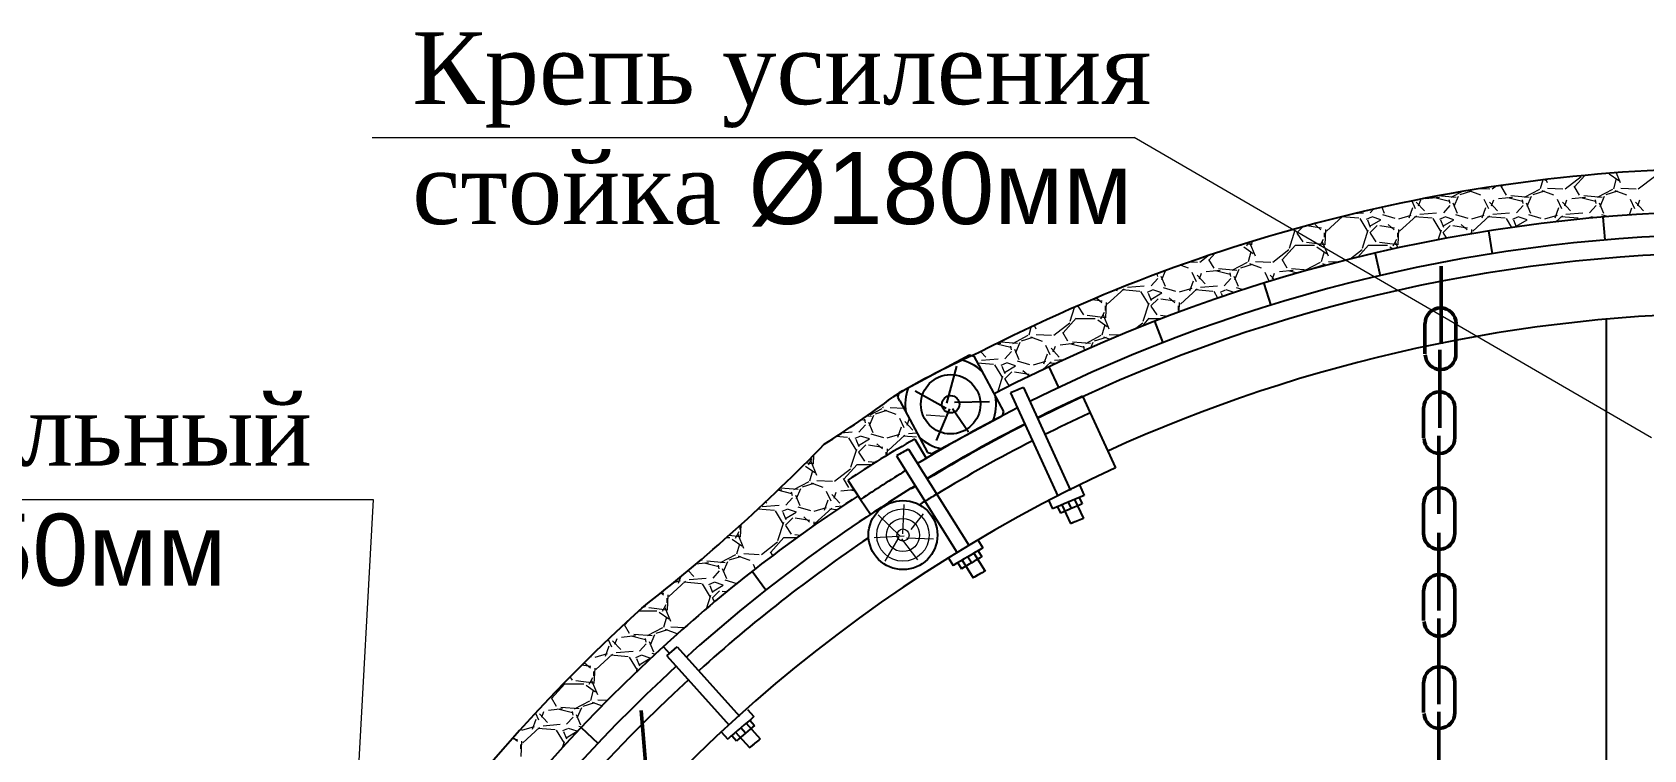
# Model space of a CAD drawing. Header units: millimetres. Extents: x -46762 to 161452, y -66984 to 31524.
# Drawn here: x -25213 to -22412, y 14333 to 15580 of the extents above; entities that cross this region are included whole.
import ezdxf

# ---------------------------------------------------------------- set-up
doc = ezdxf.new("R2010")
doc.units = ezdxf.units.MM
doc.header["$LTSCALE"] = 0.5
doc.styles.get("Standard").update_dxf_attribs({"font": 'TIMES.TTF'})

# ---------------------------------------------------------------- blocks, each defined once
blk = doc.blocks.new('A$C178A21B8')
at = {"ltscale": 0.05}
for p, q in [((0, 2.289), (0.111, 2.4)), ((0, 2.151), (0, 2.289)), ((0.249, 2.4), (0.111, 2.4)), ((0.249, 2.4), (2.889, 2.4)), ((1.402, 1.298), (2.314, 2.262)), ((2.889, 2.4), (3, 2.289)), ((3, 2.289), (3, 0.111)), ((0, 2.151), (0, 0.111)), ((1.292, 1.146), (0.633, 2.19)), ((1.653, 1.2), (2.736, 0.65)), ((1.39, 1.085), (0.465, 0.332)), ((1.484, 1.039), (1.597, 0.063)), ((0, 0.111), (0.111, 0)), ((0.111, 0), (2.889, 0)), ((3, 0.111), (2.889, 0))]:
    blk.add_line(p, q, dxfattribs=at)
for radius in [1.032, 0.302]:
    blk.add_circle((1.5, 1.2), radius, dxfattribs=at)
for start, end in [(130.5737, 161.7068), (18.2932, 49.4263), (198.2932, 229.4263), (310.5737, 341.7068)]:
    blk.add_arc((1.5, 1.2), 1.58, start, end, dxfattribs=at)

msp = doc.modelspace()

# ---------------------------------------------------------------- linework, layer by layer
at = {"lineweight": 15, "ltscale": 2}
for p, q in [((-24622, 15396.7), (-23297.63, 15396.7)), ((-26668.19, 14767.72), (-24620.39, 14767.72)), ((-24620.39, 14767.72), (-24732.37, 12704.88))]:
    msp.add_line(p, q, dxfattribs=at)
at = {"lineweight": 15, "ltscale": 0.05}
msp.add_line((-22398.42, 14874.8), (-23297.63, 15396.7), dxfattribs=at)
at = {"lineweight": 9, "ltscale": 2}
for p, q in [((-22587.24, 15323.31), (-22591.74, 15307.58)), ((-22584.28, 15323.66), (-22582.44, 15322.39)), ((-22581.91, 15323.95), (-22579.64, 15318.55)), ((-22548.43, 15307.45), (-22520.49, 15329.04)), ((-22532.17, 15311.23), (-22514.26, 15331.13)), ((-22471.94, 15333.82), (-22455.43, 15322.39)), ((-22459.66, 15325.36), (-22464.74, 15307.58)), ((-22459.88, 15335.74), (-22452.65, 15318.58)), ((-22421.42, 15307.46), (-22393.48, 15329.05)), ((-22738.16, 15292.89), (-22769.87, 15295.42)), ((-22738.16, 15292.89), (-22769.87, 15295.42)), ((-22726.91, 15303.07), (-22746.96, 15292.56)), ((-22741.47, 15277.28), (-22733.85, 15295.06)), ((-22731.27, 15297.65), (-22710.95, 15304)), ((-22716.05, 15304.76), (-22695.73, 15297.14)), ((-22695.84, 15308.17), (-22679.3, 15307.39)), ((-22675.44, 15307.45), (-22669.18, 15312.28)), ((-22650.72, 15296.89), (-22659.61, 15312.13)), ((-22659.17, 15311.23), (-22656.56, 15314.14)), ((-22611.15, 15292.89), (-22642.9, 15295.43)), ((-22611.15, 15292.89), (-22642.9, 15295.43)), ((-22593.27, 15306.54), (-22619.94, 15292.57)), ((-22614.48, 15277.27), (-22606.86, 15295.05)), ((-22604.27, 15297.65), (-22583.95, 15304)), ((-22589.06, 15304.76), (-22568.74, 15297.14)), ((-22578.97, 15308.66), (-22552.3, 15307.39)), ((-22523.72, 15296.89), (-22532.61, 15312.13)), ((-22484.15, 15292.89), (-22515.9, 15295.43)), ((-22484.15, 15292.89), (-22515.9, 15295.43)), ((-22466.25, 15306.55), (-22492.92, 15292.58)), ((-22487.48, 15277.26), (-22479.87, 15295.04)), ((-22477.28, 15297.65), (-22456.96, 15304)), ((-22462.06, 15304.77), (-22441.74, 15297.15)), ((-22451.97, 15308.66), (-22425.3, 15307.39)), ((-22899.02, 15265.62), (-22917.4, 15264.02)), ((-22881.42, 15272.43), (-22887.18, 15266.03)), ((-22867.32, 15275.59), (-22862.94, 15265.38)), ((-22819.67, 15257.21), (-22813.32, 15274.99)), ((-22815.05, 15286.66), (-22808.97, 15273.48)), ((-22793.25, 15269.4), (-22807.22, 15284.64)), ((-22803.24, 15278.17), (-22799.43, 15288.33)), ((-22772.01, 15265.62), (-22801.22, 15263.08)), ((-22767.02, 15292.78), (-22791.15, 15290.24)), ((-22749.73, 15285.84), (-22775.13, 15292.19)), ((-22748.75, 15278.72), (-22760.18, 15266.02)), ((-22748.66, 15282.12), (-22749.93, 15288.47)), ((-22743.57, 15283.17), (-22735.95, 15265.39)), ((-22692.68, 15257.19), (-22686.33, 15274.97)), ((-22689.58, 15289.98), (-22681.96, 15273.47)), ((-22666.26, 15269.41), (-22680.23, 15284.65)), ((-22676.25, 15278.16), (-22672.44, 15288.32)), ((-22645.01, 15265.62), (-22674.22, 15263.08)), ((-22640.03, 15292.78), (-22664.16, 15290.24)), ((-22622.73, 15285.84), (-22648.13, 15292.19)), ((-22621.76, 15278.72), (-22633.19, 15266.02)), ((-22621.66, 15282.13), (-22622.93, 15288.48)), ((-22616.57, 15283.18), (-22608.95, 15265.4)), ((-22565.69, 15257.17), (-22559.34, 15274.95)), ((-22562.57, 15289.96), (-22554.95, 15273.45)), ((-22539.27, 15269.42), (-22553.24, 15284.66)), ((-22549.25, 15278.16), (-22545.44, 15288.32)), ((-22518, 15265.62), (-22547.21, 15263.08)), ((-22513.03, 15292.78), (-22537.16, 15290.24)), ((-22495.73, 15285.84), (-22521.13, 15292.19)), ((-22494.77, 15278.71), (-22506.2, 15266.01)), ((-22494.66, 15282.14), (-22495.93, 15288.49)), ((-22489.58, 15283.2), (-22481.96, 15265.42)), ((-22436.89, 15262.2), (-22432.35, 15274.93)), ((-22435.57, 15289.94), (-22427.95, 15273.43)), ((-22412.28, 15269.43), (-22426.25, 15284.67)), ((-22422.25, 15278.15), (-22418.44, 15288.31)), ((-23004.2, 15241.73), (-23014.85, 15231.08)), ((-22972.07, 15239.3), (-22997.47, 15243.11)), ((-22972.93, 15236.67), (-22983.09, 15245.56)), ((-22935.41, 15259.63), (-22963.29, 15234.18)), ((-22906.83, 15256.45), (-22937.31, 15258.99)), ((-22890.78, 15233.15), (-22904.75, 15256.01)), ((-22885.32, 15258.45), (-22894.21, 15254.64)), ((-22892.32, 15253.54), (-22887.24, 15240.84)), ((-22887.85, 15242.55), (-22868.8, 15253.98)), ((-22875.15, 15243.78), (-22887.85, 15231.08)), ((-22868.74, 15253.99), (-22883.98, 15259.07)), ((-22845.07, 15239.29), (-22870.47, 15243.1)), ((-22866.13, 15262.96), (-22844.54, 15256.61)), ((-22845.95, 15236.68), (-22856.11, 15245.57)), ((-22837.63, 15255.73), (-22816.04, 15262.08)), ((-22807.05, 15260.88), (-22836.26, 15234.21)), ((-22779.83, 15256.45), (-22810.31, 15258.99)), ((-22763.78, 15233.15), (-22777.75, 15256.01)), ((-22758.31, 15258.46), (-22767.2, 15254.65)), ((-22765.32, 15253.53), (-22760.24, 15240.83)), ((-22760.85, 15242.55), (-22741.8, 15253.98)), ((-22748.15, 15243.78), (-22760.85, 15231.08)), ((-22741.74, 15253.99), (-22756.98, 15259.07)), ((-22718.06, 15239.29), (-22743.46, 15243.1)), ((-22739.14, 15262.96), (-22717.55, 15256.61)), ((-22718.96, 15236.69), (-22729.12, 15245.58)), ((-22710.63, 15255.73), (-22689.04, 15262.08)), ((-22680.02, 15260.9), (-22709.23, 15234.23)), ((-22652.83, 15256.45), (-22683.31, 15258.99)), ((-22641.3, 15240.56), (-22650.75, 15256.01)), ((-22631.3, 15258.46), (-22640.19, 15254.65)), ((-22638.31, 15253.53), (-22633.57, 15241.65)), ((-22633.85, 15242.55), (-22614.8, 15253.98)), ((-22614.74, 15253.99), (-22629.98, 15259.07)), ((-22621.15, 15243.78), (-22621.62, 15243.3)), ((-22612.14, 15262.96), (-22590.55, 15256.61)), ((-22583.64, 15255.73), (-22562.05, 15262.08)), ((-22552.99, 15260.93), (-22564.44, 15250.47)), ((-22525.83, 15256.45), (-22556.31, 15258.99)), ((-22523.08, 15254.92), (-22523.74, 15256.01)), ((-22504.3, 15258.47), (-22509.47, 15256.25)), ((-22497.77, 15257.34), (-22502.98, 15259.07)), ((-22485.15, 15262.96), (-22473.23, 15259.46)), ((-23113.45, 15209.51), (-23111.34, 15209.51)), ((-23104.06, 15212.46), (-23093.32, 15211.18)), ((-23101.68, 15208.66), (-23098.63, 15214.16)), ((-23097.33, 15214.56), (-23087.58, 15191.42)), ((-23093.2, 15215.84), (-23093.46, 15210.4)), ((-23040.17, 15184.23), (-23017.31, 15209.63)), ((-23027.81, 15204.81), (-23017.65, 15236.56)), ((-23017.78, 15233.15), (-23020.3, 15237.27)), ((-23017.36, 15209.51), (-22984.34, 15209.51)), ((-23014.65, 15230.82), (-23004.49, 15215.58)), ((-22998.06, 15214.98), (-22966.31, 15211.17)), ((-22974.69, 15208.64), (-22968.34, 15220.07)), ((-22970.76, 15215.58), (-22960.6, 15191.45)), ((-22966.56, 15223.48), (-22966.56, 15231.1)), ((-22965.19, 15237.09), (-22966.46, 15210.42)), ((-22908.97, 15188.9), (-22890.31, 15209.63)), ((-22900.81, 15204.82), (-22890.65, 15236.57)), ((-22890.36, 15209.51), (-22857.34, 15209.51)), ((-22887.65, 15230.82), (-22877.49, 15215.58)), ((-22871.06, 15214.98), (-22839.31, 15211.17)), ((-22847.71, 15208.61), (-22841.36, 15220.04)), ((-22843.77, 15215.61), (-22839.28, 15204.96)), ((-22839.56, 15223.48), (-22839.56, 15231.1)), ((-22838.19, 15237.11), (-22839.46, 15210.44)), ((-22769.19, 15219.24), (-22763.64, 15236.59)), ((-22760.65, 15230.82), (-22754.73, 15221.95)), ((-22712.56, 15229.43), (-22712.56, 15231.1)), ((-22711.19, 15237.13), (-22711.55, 15229.6)), ((-23183.46, 15180.43), (-23169.68, 15191.08)), ((-23158.71, 15169.87), (-23167.6, 15185.11)), ((-23167.17, 15184.23), (-23157.23, 15195.27)), ((-23107, 15206.85), (-23090.49, 15195.42)), ((-23094.66, 15198.35), (-23099.74, 15180.57)), ((-23086.94, 15181.65), (-23060.27, 15180.38)), ((-23056.45, 15180.44), (-23028.51, 15202.03)), ((-23031.72, 15169.88), (-23040.61, 15185.12)), ((-22979.99, 15206.84), (-22963.48, 15195.41)), ((-22967.66, 15198.35), (-22972.74, 15180.57)), ((-22959.94, 15181.65), (-22941.43, 15180.77)), ((-22922.97, 15185.44), (-22901.5, 15202.03)), ((-22852.98, 15206.84), (-22847.63, 15203.13)), ((-23257.72, 15158.84), (-23258.96, 15159.15)), ((-23256.65, 15155.08), (-23257.57, 15159.67)), ((-23251.54, 15156.12), (-23243.92, 15138.34)), ((-23249.45, 15150.33), (-23243.14, 15165.05)), ((-23216.25, 15174.84), (-23203.7, 15170.13)), ((-23199.04, 15180.95), (-23187.27, 15180.38)), ((-23197.62, 15163.05), (-23190, 15146.54)), ((-23174.21, 15142.35), (-23188.18, 15157.59)), ((-23184.24, 15151.19), (-23180.43, 15161.35)), ((-23148.06, 15165.78), (-23172.19, 15163.24)), ((-23130.72, 15158.84), (-23156.12, 15165.19)), ((-23119.21, 15165.89), (-23150.96, 15168.43)), ((-23119.21, 15165.89), (-23150.96, 15168.43)), ((-23129.65, 15155.09), (-23130.92, 15161.44)), ((-23101.31, 15179.52), (-23127.98, 15165.55)), ((-23124.55, 15156.13), (-23116.93, 15138.35)), ((-23122.46, 15150.31), (-23114.84, 15168.09)), ((-23112.27, 15170.65), (-23091.95, 15177)), ((-23097.02, 15177.75), (-23076.7, 15170.13)), ((-23070.61, 15163.04), (-23063.04, 15146.64)), ((-23053.73, 15149.46), (-23061.19, 15157.6)), ((-23057.24, 15151.18), (-23053.43, 15161.34)), ((-23021.07, 15165.78), (-23045.2, 15163.24)), ((-23013.45, 15161.27), (-23029.12, 15165.19)), ((-22995.98, 15166.19), (-23023.95, 15168.43)), ((-22995.98, 15166.19), (-23023.95, 15168.43)), ((-22974.29, 15179.53), (-23000.96, 15165.56)), ((-22985.27, 15170.65), (-22964.95, 15177)), ((-22970.03, 15177.75), (-22963.05, 15175.14)), ((-23315.14, 15133.8), (-23344.35, 15107.13)), ((-23327.64, 15130.29), (-23326.8, 15132.64)), ((-23287.82, 15129.45), (-23318.3, 15131.99)), ((-23279.96, 15138.63), (-23309.17, 15136.09)), ((-23301.19, 15142.33), (-23301.56, 15142.73)), ((-23271.79, 15106.16), (-23285.76, 15129.02)), ((-23266.33, 15131.45), (-23275.22, 15127.64)), ((-23273.32, 15126.55), (-23268.24, 15113.85)), ((-23268.85, 15115.55), (-23249.8, 15126.98)), ((-23256.73, 15151.74), (-23268.16, 15139.04)), ((-23249.74, 15126.99), (-23264.98, 15132.07)), ((-23247.09, 15135.95), (-23225.5, 15129.6)), ((-23218.63, 15128.73), (-23197.04, 15135.08)), ((-23188.11, 15133.82), (-23217.32, 15107.15)), ((-23200.65, 15130.27), (-23194.3, 15148.05)), ((-23160.82, 15129.45), (-23191.3, 15131.99)), ((-23152.95, 15138.63), (-23182.16, 15136.09)), ((-23151.96, 15117.89), (-23158.76, 15129.02)), ((-23139.32, 15131.46), (-23148.21, 15127.65)), ((-23146.32, 15126.55), (-23143.95, 15120.61)), ((-23129.74, 15151.74), (-23141.17, 15139.04)), ((-23123.8, 15127.35), (-23137.98, 15132.07)), ((-23120.1, 15135.95), (-23108.19, 15132.45)), ((-23068.39, 15145), (-23067.31, 15148.03)), ((-23408.82, 15077.77), (-23401.32, 15101.2)), ((-23395.58, 15103.72), (-23385.49, 15088.59)), ((-23353.1, 15112.3), (-23369.8, 15114.8)), ((-23353.87, 15109.61), (-23363.06, 15117.65)), ((-23347.56, 15096.48), (-23347.56, 15104.1)), ((-23346.19, 15110.03), (-23347.46, 15083.36)), ((-23281.82, 15077.78), (-23271.66, 15109.53)), ((-23256.15, 15116.78), (-23268.85, 15104.08)), ((-23268.65, 15103.83), (-23258.49, 15088.59)), ((-23226.1, 15112.3), (-23251.5, 15116.11)), ((-23226.89, 15109.63), (-23237.05, 15118.52)), ((-23220.56, 15096.48), (-23220.56, 15104.1)), ((-23219.19, 15110.05), (-23219.97, 15093.65)), ((-23470.78, 15069.65), (-23468.54, 15064.32)), ((-23437.47, 15053.43), (-23409.53, 15075.02)), ((-23421.17, 15057.23), (-23398.31, 15082.63)), ((-23398.36, 15082.51), (-23365.34, 15082.51)), ((-23379.11, 15087.99), (-23347.36, 15084.18)), ((-23361.03, 15079.87), (-23344.52, 15068.44)), ((-23355.67, 15081.69), (-23349.32, 15093.12)), ((-23348.66, 15071.35), (-23353.74, 15053.57)), ((-23351.71, 15088.48), (-23341.55, 15064.35)), ((-23297.11, 15063.75), (-23282.52, 15075.02)), ((-23283.32, 15069.29), (-23271.31, 15082.63)), ((-23271.36, 15082.51), (-23249.51, 15082.51)), ((-23252.1, 15087.99), (-23239.2, 15086.44)), ((-23222.55, 15092.7), (-23222.33, 15093.1)), ((-23482.33, 15052.51), (-23509, 15038.54)), ((-23493.27, 15043.65), (-23472.95, 15050)), ((-23476.99, 15066.72), (-23480.74, 15053.57)), ((-23478, 15050.74), (-23457.68, 15043.12)), ((-23472.26, 15068.95), (-23471.53, 15068.44)), ((-23467.92, 15054.65), (-23441.25, 15053.38)), ((-23412.71, 15042.87), (-23421.6, 15058.11)), ((-23373.25, 15038.89), (-23405, 15041.43)), ((-23373.25, 15038.89), (-23405, 15041.43)), ((-23355.31, 15052.52), (-23381.98, 15038.55)), ((-23366.28, 15043.65), (-23345.96, 15050)), ((-23351, 15050.74), (-23339.19, 15046.32)), ((-23340.92, 15054.65), (-23321.53, 15053.73)), ((-23571.21, 15020), (-23571.02, 15019.61)), ((-23555.16, 15015.3), (-23563.25, 15024.11)), ((-23511.72, 15031.84), (-23536.07, 15037.93)), ((-23529.1, 15038.78), (-23535.78, 15038.07)), ((-23500.25, 15038.89), (-23529.46, 15041.23)), ((-23500.25, 15038.89), (-23529.46, 15041.23)), ((-23510.73, 15024.75), (-23522.16, 15012.05)), ((-23510.65, 15028.06), (-23511.92, 15034.41)), ((-23505.53, 15029.09), (-23497.91, 15011.31)), ((-23503.45, 15023.34), (-23495.83, 15041.12)), ((-23454.63, 15003.31), (-23448.28, 15021.09)), ((-23451.64, 15036.1), (-23444.02, 15019.59)), ((-23428.17, 15015.31), (-23442.14, 15030.55)), ((-23438.23, 15024.2), (-23434.42, 15034.36)), ((-23402.1, 15038.77), (-23426.23, 15036.23)), ((-23384.72, 15031.84), (-23410.12, 15038.19)), ((-23383.65, 15028.07), (-23384.92, 15034.42)), ((-23372.82, 15031.81), (-23368.83, 15041.11)), ((-23541.81, 15002.45), (-23569.96, 15004.8)), ((-23533.89, 15011.63), (-23563.1, 15009.09)), ((-23525.8, 14979.16), (-23539.77, 15002.02)), ((-23520.32, 15004.45), (-23529.21, 15000.64)), ((-23527.33, 14999.57), (-23522.25, 14986.87)), ((-23522.85, 14988.55), (-23503.8, 14999.98)), ((-23510.15, 14989.78), (-23522.85, 14977.08)), ((-23503.74, 14999.99), (-23518.98, 15005.07)), ((-23480.13, 14985.3), (-23505.53, 14989.11)), ((-23501.06, 15008.94), (-23479.47, 15002.59)), ((-23480.84, 14982.59), (-23491, 14991.48)), ((-23472.64, 15001.73), (-23451.05, 15008.08)), ((-23442.13, 15006.8), (-23457.14, 14993.1)), ((-23434.02, 15004.05), (-23445.29, 15004.99)), ((-23420.2, 15010.47), (-23436.09, 15009.09)), ((-23534.64, 14954.48), (-23525.67, 14982.51)), ((-23522.65, 14976.83), (-23514.6, 14964.75)), ((-23765.72, 14904.84), (-23770.84, 14906.12)), ((-23764.64, 14901.04), (-23765.91, 14907.39)), ((-23754.3, 14911.9), (-23760.72, 14912.41)), ((-23754.3, 14911.9), (-23760.72, 14912.41)), ((-23759.52, 14902.07), (-23751.9, 14884.29)), ((-23757.44, 14896.36), (-23749.82, 14914.14)), ((-23736.33, 14925.51), (-23757.29, 14914.53)), ((-23747.28, 14916.65), (-23726.96, 14923)), ((-23734.15, 14928.66), (-23734.74, 14926.57)), ((-23731.97, 14923.73), (-23711.65, 14916.11)), ((-23721.9, 14927.65), (-23698.17, 14926.52)), ((-23705.66, 14909.14), (-23698.04, 14892.63)), ((-23682.14, 14888.27), (-23696.11, 14903.51)), ((-23692.23, 14897.21), (-23688.42, 14907.37)), ((-23627.3, 14911.9), (-23659.05, 14914.44)), ((-23795.81, 14875.45), (-23816.26, 14877.16)), ((-23787.82, 14884.64), (-23807.34, 14882.94)), ((-23779.8, 14852.17), (-23793.77, 14875.03)), ((-23774.32, 14877.45), (-23783.21, 14873.64)), ((-23764.72, 14897.76), (-23776.15, 14885.06)), ((-23757.74, 14872.99), (-23772.98, 14878.07)), ((-23755.03, 14881.93), (-23733.44, 14875.58)), ((-23726.65, 14874.73), (-23705.06, 14881.08)), ((-23696.16, 14879.77), (-23725.37, 14853.1)), ((-23708.62, 14876.35), (-23702.27, 14894.13)), ((-23676, 14876.05), (-23699.29, 14877.99)), ((-23675.78, 14883.34), (-23690.02, 14882.1)), ((-23789.84, 14823.73), (-23779.68, 14855.48)), ((-23781.33, 14872.58), (-23776.25, 14859.88)), ((-23776.85, 14861.55), (-23757.8, 14872.98)), ((-23764.15, 14862.78), (-23776.85, 14850.08)), ((-23776.65, 14849.83), (-23766.49, 14834.59)), ((-23734.16, 14858.31), (-23759.56, 14862.12)), ((-23734.8, 14855.55), (-23744.96, 14864.44)), ((-23728.56, 14844.1), (-23728.56, 14850.1)), ((-23727.19, 14855.98), (-23727.73, 14844.61)), ((-23869.09, 14825.91), (-23852.58, 14814.48)), ((-23867.96, 14831.69), (-23855.44, 14830.19)), ((-23863.63, 14827.75), (-23857.28, 14839.18)), ((-23856.66, 14817.35), (-23861.74, 14799.57)), ((-23859.65, 14834.33), (-23849.49, 14810.2)), ((-23855.56, 14842.48), (-23855.56, 14844.17)), ((-23854.71, 14845.02), (-23855.46, 14829.29)), ((-23818.47, 14799.43), (-23790.53, 14821.02)), ((-23802.17, 14803.22), (-23779.31, 14828.62)), ((-23779.36, 14828.51), (-23753.28, 14828.51)), ((-23760.19, 14834), (-23747.12, 14832.43)), ((-23863.31, 14798.52), (-23889.98, 14784.55)), ((-23874.29, 14789.65), (-23853.97, 14796)), ((-23858.95, 14796.73), (-23838.63, 14789.11)), ((-23848.88, 14800.65), (-23822.21, 14799.38)), ((-23793.71, 14788.86), (-23802.6, 14804.1)), ((-23936.11, 14761.23), (-23938.26, 14763.58)), ((-23892.72, 14777.84), (-23916.85, 14783.87)), ((-23910.19, 14784.77), (-23916.63, 14784.09)), ((-23881.34, 14784.9), (-23913.09, 14787.44)), ((-23881.34, 14784.9), (-23913.09, 14787.44)), ((-23891.72, 14770.76), (-23903.15, 14758.06)), ((-23891.64, 14774.03), (-23892.91, 14780.38)), ((-23886.51, 14775.05), (-23878.89, 14757.27)), ((-23884.43, 14769.37), (-23876.81, 14787.15)), ((-23835.61, 14749.36), (-23829.26, 14767.14)), ((-23832.67, 14782.17), (-23825.05, 14765.66)), ((-23809.12, 14761.25), (-23823.09, 14776.49)), ((-23819.22, 14770.21), (-23815.41, 14780.37)), ((-23784.23, 14784.66), (-23807.32, 14782.23)), ((-23782.48, 14782.03), (-23791.12, 14784.19)), ((-23786.07, 14787.44), (-23786.09, 14787.44)), ((-23786.07, 14787.44), (-23786.09, 14787.44)), ((-23922.8, 14748.45), (-23951.86, 14750.87)), ((-23914.74, 14757.64), (-23943.95, 14755.1)), ((-23906.81, 14725.17), (-23920.78, 14748.03)), ((-23901.31, 14750.46), (-23910.2, 14746.65)), ((-23908.34, 14745.59), (-23903.26, 14732.89)), ((-23903.85, 14734.55), (-23884.8, 14745.98)), ((-23891.15, 14735.78), (-23903.85, 14723.08)), ((-23884.74, 14745.99), (-23899.98, 14751.07)), ((-23861.18, 14731.31), (-23886.58, 14735.12)), ((-23882, 14754.92), (-23860.41, 14748.57)), ((-23861.77, 14728.52), (-23871.93, 14737.41)), ((-23853.66, 14747.72), (-23832.07, 14754.07)), ((-23823.16, 14752.78), (-23852.37, 14726.11)), ((-23813.98, 14749.97), (-23826.28, 14750.99)), ((-23804.66, 14756.17), (-23816.95, 14755.1)), ((-24001.8, 14705.51), (-23982.48, 14703.2)), ((-23990.63, 14700.76), (-23984.28, 14712.19)), ((-23986.63, 14707.29), (-23976.47, 14683.16)), ((-23982.56, 14715.48), (-23982.56, 14722.76)), ((-23981.44, 14723.77), (-23982.46, 14702.27)), ((-23916.84, 14696.72), (-23906.68, 14728.47)), ((-23903.65, 14722.83), (-23893.49, 14707.59)), ((-23887.22, 14707.01), (-23877.7, 14705.86)), ((-23855.56, 14721.53), (-23855.56, 14723.1)), ((-23854.19, 14728.96), (-23854.51, 14722.26)), ((-24006.31, 14701.51), (-24003.9, 14701.51)), ((-24003.9, 14701.51), (-24000.34, 14701.51)), ((-23996.11, 14698.92), (-23979.6, 14687.49)), ((-23987.08, 14678.41), (-23988.75, 14672.57)), ((-23983.67, 14690.35), (-23987.08, 14678.41)), ((-23945.47, 14672.43), (-23917.53, 14694.02)), ((-23929.17, 14676.22), (-23906.31, 14701.62)), ((-23906.36, 14701.51), (-23883.76, 14701.51)), ((-24037.23, 14657.76), (-24059.56, 14655.41)), ((-24047.7, 14661.85), (-24049.12, 14664.28)), ((-24019.71, 14650.84), (-24045.11, 14657.19)), ((-24008.38, 14657.9), (-24040.13, 14660.44)), ((-24008.38, 14657.9), (-24040.13, 14660.44)), ((-24018.64, 14647.02), (-24019.91, 14653.37)), ((-23990.3, 14671.53), (-24016.97, 14657.56)), ((-24011.43, 14642.37), (-24003.81, 14660.15)), ((-24001.3, 14662.64), (-23980.98, 14668.99)), ((-23985.94, 14669.72), (-23978.8, 14667.05)), ((-23978.8, 14667.05), (-23965.62, 14662.1)), ((-23975.86, 14673.65), (-23949.19, 14672.38)), ((-23959.68, 14655.19), (-23956.07, 14647.37)), ((-23925.78, 14670.56), (-23929.6, 14677.09)), ((-24077.19, 14625.75), (-24106.4, 14599.08)), ((-24097.69, 14623.66), (-24086.08, 14627.07)), ((-24089.6, 14622.4), (-24085.59, 14633.62)), ((-24049.79, 14621.45), (-24080.27, 14623.99)), ((-24079.18, 14638.94), (-24079.07, 14638.7)), ((-24073.22, 14643.22), (-24072.84, 14644.23)), ((-24063.09, 14634.21), (-24072.52, 14644.5)), ((-24041.67, 14630.65), (-24070.88, 14628.11)), ((-24028.3, 14623.46), (-24037.19, 14619.65)), ((-24018.72, 14643.76), (-24030.15, 14631.06)), ((-24011.74, 14618.99), (-24026.98, 14624.07)), ((-24013.5, 14648.03), (-24005.88, 14630.25)), ((-24008.98, 14627.92), (-23988.32, 14621.84)), ((-24115.21, 14604.32), (-24120.53, 14605.11)), ((-24115.72, 14601.48), (-24120.19, 14605.39)), ((-24109.56, 14588.48), (-24109.56, 14596.1)), ((-24108.19, 14601.92), (-24109.46, 14575.25)), ((-24033.81, 14598.17), (-24047.78, 14621.03)), ((-24041.18, 14578.02), (-24033.68, 14601.46)), ((-24035.34, 14618.59), (-24030.26, 14605.89)), ((-24030.85, 14607.55), (-24011.8, 14618.98)), ((-24018.15, 14608.78), (-24030.85, 14596.08)), ((-24030.65, 14595.83), (-24026.86, 14590.14)), ((-24006.49, 14607.06), (-24013.61, 14608.13)), ((-24158.4, 14574.51), (-24127.34, 14574.51)), ((-24148.84, 14582.62), (-24147.49, 14580.59)), ((-24141.26, 14580.01), (-24109.51, 14576.2)), ((-24123.13, 14571.93), (-24106.62, 14560.5)), ((-24117.62, 14573.77), (-24111.27, 14585.2)), ((-24113.61, 14580.24), (-24103.45, 14556.11)), ((-24174.7, 14534.84), (-24183.59, 14550.08)), ((-24183.17, 14549.22), (-24169.58, 14564.33)), ((-24117.28, 14544.54), (-24143.95, 14530.57)), ((-24128.31, 14535.64), (-24107.99, 14541.99)), ((-24110.67, 14563.34), (-24115.75, 14545.56)), ((-24112.92, 14542.71), (-24092.6, 14535.09)), ((-24102.84, 14546.65), (-24078.55, 14545.5)), ((-24216.59, 14495.41), (-24210.24, 14513.19)), ((-24212.04, 14524.65), (-24206.08, 14511.73)), ((-24190.07, 14507.18), (-24204.04, 14522.42)), ((-24200.22, 14516.23), (-24196.41, 14526.39)), ((-24164.28, 14530.76), (-24188.41, 14528.22)), ((-24146.71, 14523.84), (-24172.11, 14530.19)), ((-24135.42, 14530.9), (-24167.17, 14533.44)), ((-24135.42, 14530.9), (-24167.17, 14533.44)), ((-24145.72, 14516.76), (-24157.15, 14504.06)), ((-24145.64, 14520), (-24146.91, 14526.35)), ((-24140.49, 14521.02), (-24132.87, 14503.24)), ((-24138.43, 14515.38), (-24130.81, 14533.16)), ((-24242.69, 14474.46), (-24252.85, 14483.35)), ((-24242.71, 14494.96), (-24241.35, 14494.56)), ((-24234.68, 14493.72), (-24213.09, 14500.07)), ((-24204.18, 14498.76), (-24233.39, 14472.09)), ((-24176.79, 14494.45), (-24207.27, 14496.99)), ((-24168.59, 14503.66), (-24197.8, 14501.12)), ((-24160.81, 14471.17), (-24174.78, 14494.03)), ((-24155.29, 14496.47), (-24164.18, 14492.66)), ((-24162.34, 14491.6), (-24157.26, 14478.9)), ((-24157.85, 14480.55), (-24138.8, 14491.98)), ((-24138.74, 14491.99), (-24153.98, 14497.07)), ((-24135.95, 14500.91), (-24129.72, 14499.08)), ((-24278.32, 14459.33), (-24274.49, 14453.59)), ((-24242.24, 14477.32), (-24258.11, 14479.7)), ((-24244.62, 14446.78), (-24238.27, 14458.21)), ((-24240.59, 14453.2), (-24230.43, 14429.07)), ((-24236.56, 14461.48), (-24236.56, 14469.1)), ((-24235.19, 14474.9), (-24236.46, 14448.23)), ((-24162.74, 14468.02), (-24160.69, 14474.45)), ((-24310.17, 14422.22), (-24287.31, 14447.62)), ((-24287.36, 14447.51), (-24254.34, 14447.51)), ((-24268.3, 14453.02), (-24236.55, 14449.21)), ((-24250.15, 14444.94), (-24233.64, 14433.51)), ((-24237.67, 14436.34), (-24242.75, 14418.56)), ((-24327.22, 14389.23), (-24323.41, 14399.39)), ((-24291.33, 14403.75), (-24315.46, 14401.21)), ((-24301.7, 14407.84), (-24310.59, 14423.08)), ((-24273.71, 14396.84), (-24299.11, 14403.19)), ((-24262.46, 14403.91), (-24294.21, 14406.45)), ((-24262.46, 14403.91), (-24294.21, 14406.45)), ((-24272.63, 14392.99), (-24273.9, 14399.34)), ((-24244.26, 14417.55), (-24270.93, 14403.58)), ((-24265.43, 14388.39), (-24257.81, 14406.17)), ((-24255.32, 14408.63), (-24235, 14414.98)), ((-24239.9, 14415.71), (-24222.46, 14409.17)), ((-24229.82, 14419.65), (-24212.89, 14418.85)), ((-24361.7, 14366.71), (-24340.11, 14373.06)), ((-24331.18, 14371.76), (-24360.39, 14345.09)), ((-24343.59, 14368.43), (-24337.24, 14386.21)), ((-24338.4, 14396.26), (-24333.09, 14384.75)), ((-24303.78, 14367.45), (-24334.26, 14369.99)), ((-24317.05, 14380.16), (-24331.02, 14395.4)), ((-24295.51, 14376.66), (-24324.72, 14374.12)), ((-24282.27, 14369.48), (-24291.16, 14365.67)), ((-24272.72, 14389.76), (-24284.15, 14377.06)), ((-24265.74, 14364.99), (-24280.98, 14370.07)), ((-24267.49, 14394), (-24259.87, 14376.22)), ((-24262.92, 14373.9), (-24257.96, 14372.44)), ((-24369.26, 14350.32), (-24378.68, 14351.74)), ((-24369.66, 14347.43), (-24376.89, 14353.75)), ((-24363.56, 14334.48), (-24363.56, 14342.1)), ((-24362.19, 14347.89), (-24363.46, 14321.22)), ((-24287.82, 14344.17), (-24301.79, 14367.03)), ((-24291.04, 14336.97), (-24287.69, 14347.44)), ((-24289.34, 14364.61), (-24284.26, 14351.91)), ((-24284.85, 14353.55), (-24265.8, 14364.98))]:
    msp.add_line(p, q, dxfattribs=at)
at = {"ltscale": 2}
for p, q in [((-22482.96, 15258.64), (-22479.55, 15218.79)), ((-22681.63, 15234.49), (-22675.39, 15194.98)), ((-22878.87, 15195.14), (-22869.88, 15156.23)), ((-23072.11, 15143.26), (-23060.2, 15104.78)), ((-23262.22, 15077.6), (-23247.71, 15040.32)), ((-22477.06, 15081.18), (-22478.75, 11560.86)), ((-23446.01, 14998.4), (-23428.88, 14962.26)), ((-23795.22, 14801.24), (-23773.12, 14767.9)), ((-23773.12, 14767.9), (-23755.99, 14742.07)), ((-23961.43, 14643.19), (-23937.69, 14610.58)), ((-24115.81, 14511.87), (-24105.23, 14499.93)), ((-24258.66, 14371.71), (-24229.64, 14344.18))]:
    msp.add_line(p, q, dxfattribs=at)
at = {"linetype": 'Continuous', "lineweight": 50}
for p, q in [((-22764.14, 15173.47), (-22764.14, 15038.29)), ((-22766.22, 15027.6), (-22766.22, 14892.43)), ((-22768.3, 14878.25), (-22768.3, 14743.07)), ((-22768.3, 14709.97), (-22768.3, 14574.79)), ((-22768.3, 14398.94), (-22768.3, 14263.76))]:
    msp.add_line(p, q, dxfattribs=at)
at = {"lineweight": 50}
for p, q in [((-22792.46, 15020.9), (-22792.46, 15073.79)), ((-22738.39, 15020.9), (-22738.39, 15073.79)), ((-22794.54, 14875.03), (-22794.54, 14927.92)), ((-22740.47, 14875.03), (-22740.47, 14927.92)), ((-22794.54, 14708.43), (-22794.54, 14761.32)), ((-22740.47, 14708.43), (-22740.47, 14761.32)), ((-22794.54, 14557.39), (-22794.54, 14610.28)), ((-22740.47, 14557.39), (-22740.47, 14610.28)), ((-22768.05, 14561.03), (-22768.05, 14412.22)), ((-22794.54, 14397.4), (-22794.54, 14450.29)), ((-22740.47, 14397.4), (-22740.47, 14450.29)), ((-24154.74, 14401.29), (-24143.58, 14269.2))]:
    msp.add_line(p, q, dxfattribs=at)
for p, q in [((-23490.07, 14962.27), (-23408.06, 14783.22)), ((-23512.38, 14953.35), (-23430.07, 14773.7)), ((-23387.32, 14947.45), (-23330.07, 14822.98)), ((-23689.69, 14855.5), (-23585.07, 14688.65)), ((-23710.65, 14843.75), (-23605.65, 14676.34)), ((-23392.5, 14793.26), (-23384.45, 14774.93)), ((-23446.6, 14766.52), (-23439.66, 14751.38)), ((-23412.56, 14763.14), (-23406.94, 14751.99)), ((-23401.08, 14768.01), (-23385.8, 14734.64)), ((-23393.25, 14771.24), (-23388.03, 14759.96)), ((-23431.04, 14754.98), (-23425.93, 14743.8)), ((-23423.16, 14758.59), (-23408.15, 14725.81)), ((-23743.58, 14715.33), (-23743.58, 14715.33)), ((-23569.58, 14697.82), (-23560.58, 14683.51)), ((-23568.82, 14678.7), (-23562.17, 14668.2)), ((-23621.1, 14667.08), (-23612.25, 14652.97)), ((-23604.18, 14657.65), (-23597.65, 14647.24)), ((-23596.83, 14662.26), (-23577.68, 14631.72)), ((-23586.91, 14668.16), (-23579.89, 14657.83)), ((-23576.16, 14674.48), (-23556.67, 14643.39)), ((-24109.83, 14495.86), (-24091.87, 14511.77)), ((-24091.88, 14511.78), (-23983.38, 14391.36)), ((-24109.83, 14495.86), (-24001.53, 14375.69)), ((-23969.71, 14403.06), (-23958.37, 14390.52)), ((-23973.16, 14361.73), (-23981.42, 14371.06)), ((-23972.16, 14378.93), (-23947.6, 14351.67)), ((-23965.66, 14384.36), (-23957.3, 14375.16)), ((-24015.15, 14363.9), (-24004, 14351.53)), ((-23996.86, 14357.53), (-23988.63, 14348.4)), ((-23990.42, 14363.34), (-23966.29, 14336.56))]:
    msp.add_line(p, q)
at = {"ltscale": 0.05}
msp.add_line((-23678.78, 14872.83), (-23659.02, 14839.61), dxfattribs=at)
at = {"lineweight": 9}
for p, q in [((-23742.38, 14741.31), (-23704.38, 14704.12)), ((-23698.18, 14759.14), (-23700.51, 14708)), ((-23664.06, 14742.86), (-23685.77, 14715.74)), ((-23749.36, 14701.8), (-23697.41, 14704.9)), ((-23706.71, 14702.57), (-23730.75, 14660.73)), ((-23702.06, 14699.47), (-23674.14, 14663.05)), ((-23693.53, 14701.02), (-23646.23, 14699.47))]:
    msp.add_line(p, q, dxfattribs=at)
msp.add_circle((-23699.44, 14705.99), 60)
for radius in [45.53, 28.84, 10.53]:
    msp.add_circle((-23699.44, 14705.99), radius, dxfattribs=at)
for centre, radius, start, end in [((-22241.95, 12446.13), 2897.73, 89.80902, 117.19202), ((-22243.62, 12460.86), 2808, 90.27155, 117.51899), ((-22243.62, 12460.86), 2768, 90.27155, 116.50533), ((-22243.62, 12460.86), 2736, 90.26919, 116.52752), ((-22238.62, 12426.98), 2664.88, 90.10737, 114.49318), ((-23057.24, 13851.44), 1277.86, 113.468, 121.09172), ((-22468.69, 12375.63), 2781, 111.54757, 112.04263), ((-24678.39, 16219.17), 1595.51, 301.84048, 307.04682), ((-22243.62, 12460.86), 2737, 114.7, 116.52682), ((-22243.62, 12460.86), 2768, 117.00239, 121.1168), ((-22243.62, 12460.86), 2705, 114.7, 116.54952), ((-22243.62, 12460.86), 2737, 117.02944, 121.10578), ((-22243.62, 12460.86), 2736, 117.03032, 121.10542), ((-26088.72, 17053.09), 3141.08, 308.03817, 315.82782), ((-22880.13, 13443.38), 1637.43, 119.19278, 123.97694), ((-22340.2, 12423.87), 2781, 119.02921, 119.52427), ((-22243.62, 12460.86), 2705, 117.05801, 121.09413), ((-22243.62, 12460.86), 2600, 114.7, 180), ((-22243.62, 12460.86), 2768, 121.61355, 123.54325), ((-22243.62, 12460.86), 2737, 121.60807, 121.8045), ((-22243.62, 12460.86), 2736, 121.6079, 121.79131), ((-22453.46, 12716.15), 2446.92, 122.75086, 132.37642), ((-22243.62, 12460.86), 2737, 121.8045, 132.02483), ((-22243.62, 12460.86), 2705, 121.60229, 121.84435), ((-22243.62, 12460.86), 2705, 121.09413, 121.60229), ((-22446.12, 12498.76), 2462, 112.40358, 113.80043), ((-22231.21, 12434.13), 2705, 121.60229, 121.60235), ((-22446.12, 12498.76), 2449.54, 112.61428, 113.57803), ((-22366.05, 12120.55), 2805.95, 111.31057, 111.80722), ((-22468.69, 12375.63), 2531, 111.54757, 111.7951), ((-22468.69, 12375.63), 2531, 111.54757, 111.7951), ((-22243.62, 12460.86), 2705, 124.07732, 132.02491), ((-22333.85, 12548.89), 2462, 119.88522, 121.28207), ((-22333.85, 12548.89), 2449.54, 120.09592, 121.05967), ((-22205.22, 12184.33), 2805.95, 118.79221, 119.28886), ((-22340.2, 12423.87), 2531, 119.02921, 119.27674), ((-22340.2, 12423.87), 2531, 119.02921, 119.27674), ((-22243.62, 12460.86), 2852, 132.02483, 180), ((-22243.62, 12460.86), 2777, 132.02483, 180), ((-22243.62, 12460.86), 2737, 132.5271, 180), ((-22243.62, 12460.86), 2705, 132.53304, 180), ((-22381.99, 12499.36), 2462, 129.813, 131.20984), ((-22381.99, 12499.36), 2449.54, 130.02369, 130.98745), ((-22192.43, 12162.43), 2805.95, 128.72, 129.21664), ((-22366.69, 12375.12), 2531, 128.95698, 129.20451), ((-22366.69, 12375.12), 2531, 128.95698, 129.20451)]:
    msp.add_arc(centre, radius, start, end)
at = {"linetype": 'Continuous', "lineweight": 50}
for centre, radius, start, end in [((-22765.09, 15073.73), 26.98, 0, 180), ((-22765.01, 15020.23), 26.67, 181.86995, 1.86995), ((-22767.17, 14927.86), 26.98, 0, 180), ((-22767.09, 14874.37), 26.67, 181.86995, 1.86995), ((-22767.17, 14761.26), 26.98, 0, 180), ((-22767.48, 14708.14), 27.06, 179.37561, 1.05835), ((-22767.17, 14610.22), 26.98, 0, 180), ((-22767.09, 14556.72), 26.67, 181.86995, 1.86995), ((-22767.17, 14450.23), 26.98, 0, 180), ((-22767.09, 14396.73), 26.67, 181.86995, 1.86995)]:
    msp.add_arc(centre, radius, start, end, dxfattribs=at)

# ---------------------------------------------------------------- block references
at = {"ltscale": 0.05, "xscale": 50, "yscale": 50, "zscale": 50, "rotation": 28.34205546311554}
msp.add_blockref('A$C178A21B8', (-23654.1, 14844.81), dxfattribs=at)

# ---------------------------------------------------------------- texts
at = {"ltscale": 2, "char_height": 125, "attachment_point": 1}
for s, insert, width in [('{\\fTimes New Roman|b0|i0|c204|p18;Крепь усиления\\Pстойка \\fArial|b0|i0|c204|p32;Ø180мм}', (-24552.48, 15579.82), 4245.145), ('{\\fTimes New Roman|b0|i0|c204|p18;Пожарно-оросительный\\P трубопровод \\fArial|b0|i0|c204|p32;Ø150мм}', (-26668.19, 14951.44), 4102.9341)]:
    msp.add_mtext(s, dxfattribs=dict(at, insert=insert, width=width))

doc.saveas('drawing.dxf')
